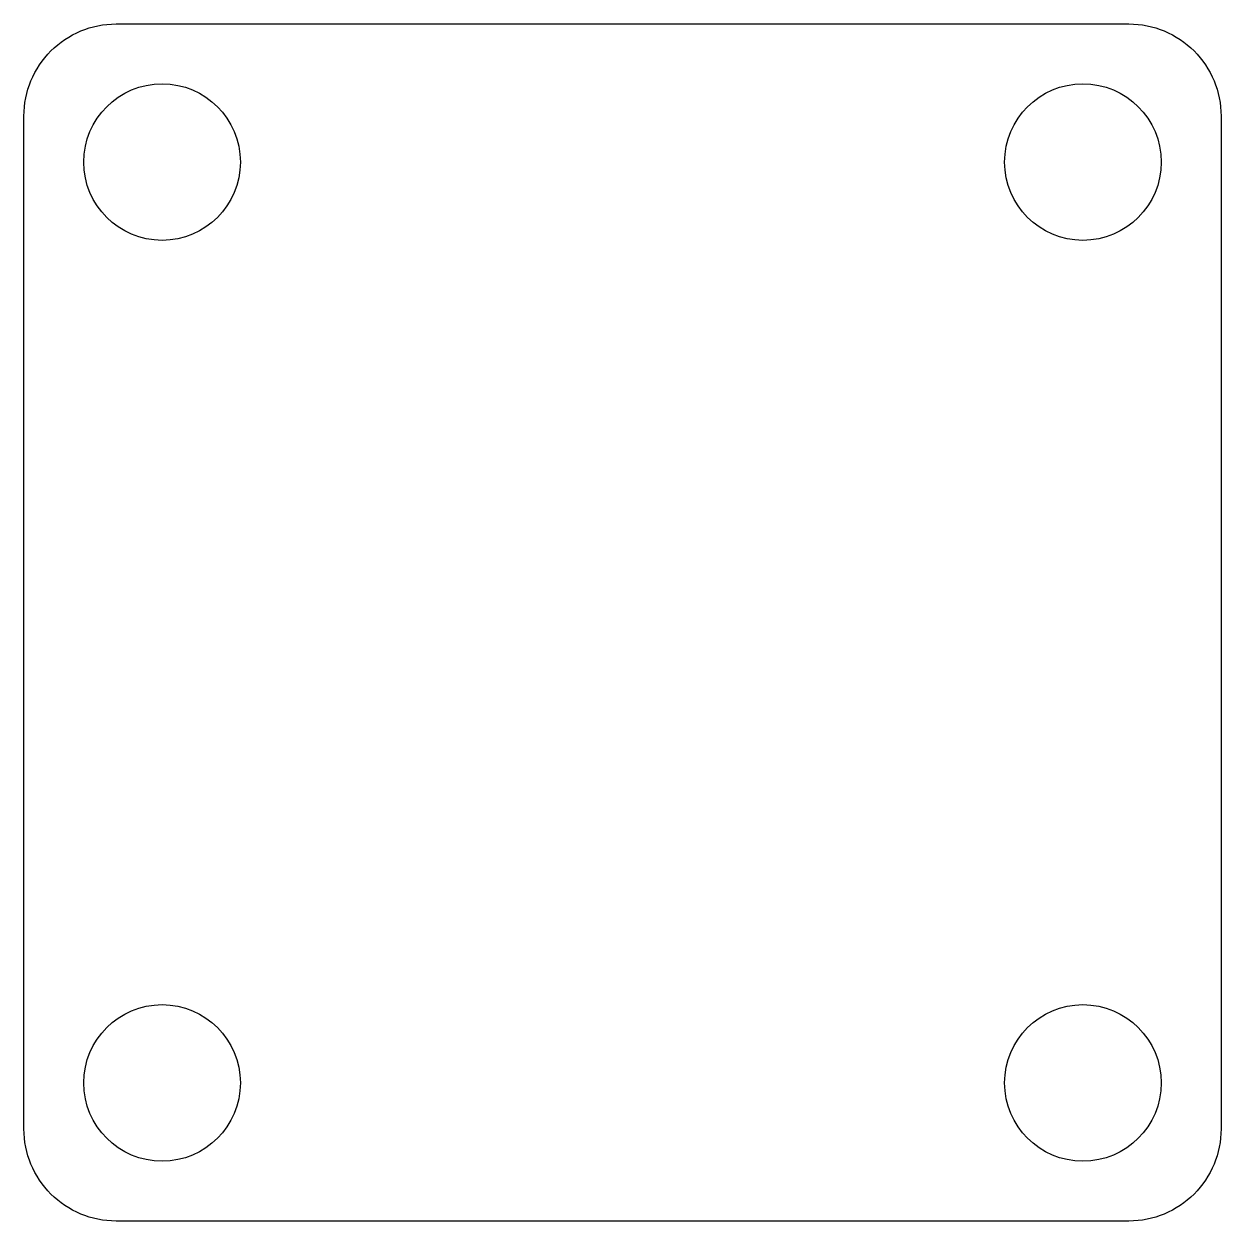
# Model space of a CAD drawing. Extents: x -65 to 65, y -65 to 65.
import ezdxf

# ---------------------------------------------------------------- set-up
doc = ezdxf.new("R2010")
doc.units = 0

msp = doc.modelspace()

# ---------------------------------------------------------------- linework, layer by layer
at = {"layer": '1'}
msp.add_lwpolyline([(65, 55), (65, -55, -0.414214), (55, -65), (-55, -65, -0.414214), (-65, -55), (-65, 55, -0.414214), (-55, 65), (55, 65, -0.414214)], format="xyb", close=True, dxfattribs=at)
for centre in [(-50, 50), (50, 50), (-50, -50), (50, -50)]:
    msp.add_circle(centre, 8.5, dxfattribs=at)

doc.saveas('drawing.dxf')
